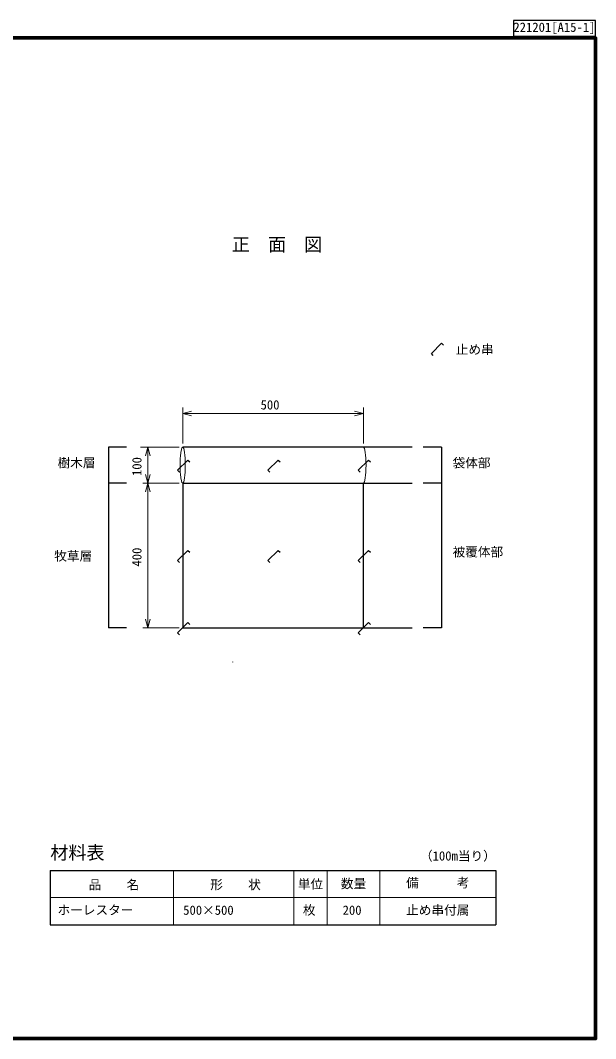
# Model space of a CAD drawing. Units: millimetres, scale not verified. Extents: x 100 to 4100, y 100 to 2919.
# Drawn here: x 2508 to 4100, y 100 to 2919 of the extents above; entities that cross this region are included whole.
import ezdxf
from ezdxf.enums import TextEntityAlignment as Align

# ---------------------------------------------------------------- set-up
doc = ezdxf.new("R2010")
doc.units = ezdxf.units.MM
doc.header["$LTSCALE"] = 10
for name, color, linetype, lineweight in [('C-BGD-HTXT', 7, 'Continuous', 13), ('C-DOC', 3, 'Continuous', 25), ('C-MTR-FRAM', 5, 'Continuous', 25), ('C-MTR-LINE', 5, 'Continuous', 13), ('C-STR', 7, 'Continuous', 25), ('C-STR-DIM', 1, 'Continuous', 13), ('C-STR-TXT', 7, 'Continuous', 25), ('C-TTL', 2, 'Continuous', 70)]:
    doc.layers.add(name, color=color, linetype=linetype, lineweight=lineweight)
for name, color, linetype in [('C-MTR', 5, 'Continuous'), ('C-MTR-TXT', 5, 'Continuous'), ('C-TTL-TXT', 7, 'Continuous')]:
    doc.layers.add(name, color=color, linetype=linetype)
doc.styles.add('ＭＳ ゴシック', font='')
doc.styles.get('ＭＳ ゴシック').set_extended_font_data('MS Gothic')

msp = doc.modelspace()

# ---------------------------------------------------------------- linework, layer by layer
at = {"layer": 'C-BGD-HTXT'}
for centre, start_param, end_param in [((2957.38, 1687.4), 6.2831853, 9.424778), ((2957.38, 1687.4), 3.1415927, 6.2831853), ((3457.38, 1687.4), 3.1415927, 6.2831853)]:
    msp.add_ellipse(centre, major_axis=(0, 49.9), ratio=0.145691, start_param=start_param, end_param=end_param, dxfattribs=at)
at = {"layer": 'C-DOC'}
for p, q in [((4100, 2918.61), (3872.5, 2918.61)), ((3872.5, 2918.61), (3872.5, 2875)), ((4100, 2875), (4100, 2918.61)), ((3872.5, 2875), (4100, 2875))]:
    msp.add_line(p, q, dxfattribs=at)
at = {"layer": 'C-MTR-FRAM'}
for p, q in [((2591.17, 565.33), (3823.97, 565.33)), ((2591.17, 565.33), (2591.17, 415.33)), ((3823.97, 565.33), (3823.97, 415.33)), ((2591.17, 415.33), (3823.97, 415.33))]:
    msp.add_line(p, q, dxfattribs=at)
at = {"layer": 'C-MTR-LINE'}
for p, q in [((2932.44, 565.33), (2932.44, 415.33)), ((3265.01, 565.33), (3265.01, 415.74)), ((3357.6, 565.33), (3357.6, 415.33)), ((3502.6, 565.33), (3502.6, 415.33)), ((2591.17, 490.33), (3823.97, 490.33))]:
    msp.add_line(p, q, dxfattribs=at)
at = {"layer": 'C-STR'}
for p, q in [((3457.38, 1737.3), (2957.38, 1737.3)), ((3592.34, 1737.3), (3457.38, 1737.3)), ((2943.24, 1673.25), (2971.52, 1701.54)), ((2971.52, 1701.54), (2976.82, 1696.23)), ((3193.24, 1673.25), (3221.52, 1701.54)), ((3221.52, 1701.54), (3226.82, 1696.23)), ((3443.24, 1673.25), (3471.52, 1701.54)), ((3471.52, 1701.54), (3476.82, 1696.23)), ((2948.54, 1667.95), (2943.24, 1673.25)), ((3198.54, 1667.95), (3193.24, 1673.25)), ((3448.54, 1667.95), (3443.24, 1673.25)), ((2957.38, 1637.3), (2957.38, 1237.3)), ((2957.38, 1637.3), (3457.38, 1637.3)), ((2957.38, 1637.3), (3457.38, 1637.3)), ((3457.38, 1237.3), (3457.38, 1637.3)), ((3457.38, 1637.3), (3592.34, 1637.3)), ((3457.38, 1637.3), (3592.34, 1637.3)), ((2943.24, 1423.15), (2971.52, 1451.44)), ((2971.52, 1451.44), (2976.82, 1446.13)), ((3193.24, 1423.15), (3221.52, 1451.44)), ((3221.52, 1451.44), (3226.82, 1446.13)), ((3443.24, 1423.15), (3471.52, 1451.44)), ((3471.52, 1451.44), (3476.82, 1446.13)), ((2948.54, 1417.85), (2943.24, 1423.15)), ((3198.54, 1417.85), (3193.24, 1423.15)), ((3448.54, 1417.85), (3443.24, 1423.15)), ((2943.24, 1223.15), (2971.52, 1251.44)), ((2971.52, 1251.44), (2976.82, 1246.13)), ((3443.24, 1223.15), (3471.52, 1251.44)), ((3471.52, 1251.44), (3476.82, 1246.13)), ((2948.54, 1217.85), (2943.24, 1223.15)), ((2957.38, 1237.3), (3457.38, 1237.3)), ((3448.54, 1217.85), (3443.24, 1223.15)), ((3457.38, 1237.3), (3592.34, 1237.3))]:
    msp.add_line(p, q, dxfattribs=at)
at = {"layer": 'C-STR', "color": 1}
msp.add_line((3096.05, 1142.15), (3096.05, 1142.91), dxfattribs=at)
at = {"layer": 'C-STR-DIM'}
for p, q in [((2957.38, 1847.3), (2957.38, 1747.3)), ((2957.38, 1830.81), (2981.53, 1837.28)), ((3457.38, 1830.81), (3433.23, 1837.28)), ((3457.38, 1847.3), (3457.38, 1747.3)), ((3457.38, 1847.3), (3457.38, 1747.3)), ((3457.38, 1830.81), (2957.38, 1830.81)), ((2957.38, 1830.81), (2981.53, 1824.33)), ((3457.38, 1830.81), (3433.23, 1824.33)), ((2957.38, 1767.3), (2957.38, 1780.3)), ((3457.38, 1767.3), (3457.38, 1780.3)), ((3457.38, 1767.3), (3457.38, 1780.3)), ((2868.1, 1737.3), (2841.1, 1737.3)), ((2947.38, 1737.3), (2847.38, 1737.3)), ((2861.1, 1737.3), (2854.63, 1713.15)), ((2861.1, 1737.3), (2867.57, 1713.15)), ((2861.1, 1737.3), (2861.1, 1637.3)), ((2947.38, 1637.3), (2847.38, 1637.3)), ((2947.38, 1637.3), (2847.38, 1637.3)), ((2861.1, 1637.3), (2854.63, 1661.44)), ((2861.1, 1637.3), (2854.63, 1613.15)), ((2861.1, 1637.3), (2867.57, 1661.44)), ((2861.1, 1637.3), (2867.57, 1613.15)), ((2861.1, 1637.3), (2861.1, 1387.3)), ((2867.38, 1637.3), (2881.1, 1637.3)), ((2861.1, 1387.3), (2861.1, 1237.3)), ((2861.1, 1237.3), (2854.63, 1261.44)), ((2861.1, 1237.3), (2867.57, 1261.44)), ((2947.38, 1237.3), (2847.38, 1237.3))]:
    msp.add_line(p, q, dxfattribs=at)
at = {"layer": 'C-STR-TXT'}
for p, q in [((3650.81, 1991.29), (3645.5, 1996.59)), ((2802.13, 1737.4), (2752.13, 1737.4)), ((2752.13, 1737.4), (2752.13, 1237.3)), ((3673.21, 1737.3), (3623.21, 1737.3)), ((3673.21, 1737.3), (3673.21, 1637.2)), ((2802.13, 1637.3), (2752.13, 1637.3)), ((3673.21, 1637.2), (3623.21, 1637.2)), ((3673.21, 1637.2), (3673.21, 1237.3)), ((2802.13, 1237.3), (2752.13, 1237.3)), ((3673.21, 1237.3), (3623.21, 1237.3))]:
    msp.add_line(p, q, dxfattribs=at)
msp.add_lwpolyline([(3645.5, 1996.59), (3673.79, 2024.88), (3679.09, 2019.57)], dxfattribs=at)
at = {"layer": 'C-TTL'}
msp.add_lwpolyline([(100, 100), (4100, 100), (4100, 2870), (100, 2870)], close=True, dxfattribs=at)

# ---------------------------------------------------------------- texts
at = {"layer": 'C-DOC', "color": 2, "style": 'ＭＳ ゴシック'}
msp.add_text('221201[A15-1]', height=25.66, dxfattribs=at).set_placement((3872.5, 2879.15), align=Align.BOTTOM_LEFT)
at = {"layer": 'C-MTR', "style": 'ＭＳ ゴシック'}
msp.add_text('材料表', height=36.66, dxfattribs=at).set_placement((2591.17, 585.33), align=Align.BOTTOM_LEFT)
at = {"layer": 'C-MTR-TXT', "style": 'ＭＳ ゴシック'}
for s, p in [('（100m当り）', (3613.97, 585.33)), ('\u3000\u3000品\u3000\u3000名\u3000', (2627.19, 505.55)), ('\u3000形\u3000\u3000状', (2998.57, 505.71)), ('単位', (3276.11, 507.22)), ('数量', (3395.08, 508.43)), ('ホーレスター', (2611.17, 435.54)), ('500×500', (2958.83, 435.04)), ('枚', (3290.14, 435.36)), ('200', (3400, 435.13))]:
    msp.add_text(s, height=25.66, dxfattribs=at).set_placement(p, align=Align.BOTTOM_LEFT)
for s, p in [('\u3000備\u3000\u3000\u3000考\u3000', (3663.25, 510.85)), ('止め串付属', (3663.25, 435.33))]:
    msp.add_text(s, height=25.66, dxfattribs=at).set_placement(p, align=Align.BOTTOM_CENTER)
at = {"layer": 'C-STR-DIM', "color": 7, "style": 'ＭＳ ゴシック'}
msp.add_text('500', height=25.66, dxfattribs=at).set_placement((3172.95, 1833.81), align=Align.BOTTOM_LEFT)
for s, p in [('100', (2851.1, 1657.44)), ('400', (2851.1, 1406.69))]:
    msp.add_text(s, height=25.66, rotation=90, dxfattribs=at).set_placement(p, align=Align.BOTTOM_LEFT)
at = {"layer": 'C-STR-TXT', "style": 'ＭＳ ゴシック'}
for s, p in [('止め串', (3713.07, 1987.12)), ('樹木層', (2611.13, 1673.35)), ('袋体部', (3704.21, 1673.35)), ('牧草層', (2602.13, 1415.54)), ('被覆体部', (3704.21, 1426.89))]:
    msp.add_text(s, height=25.66, dxfattribs=at).set_placement(p, align=Align.BOTTOM_LEFT)
at = {"layer": 'C-TTL-TXT', "style": 'ＭＳ ゴシック'}
msp.add_text('正\u3000面\u3000図', height=36.66, dxfattribs=at).set_placement((3093.54, 2268.82), align=Align.BOTTOM_LEFT)

doc.saveas('drawing.dxf')
